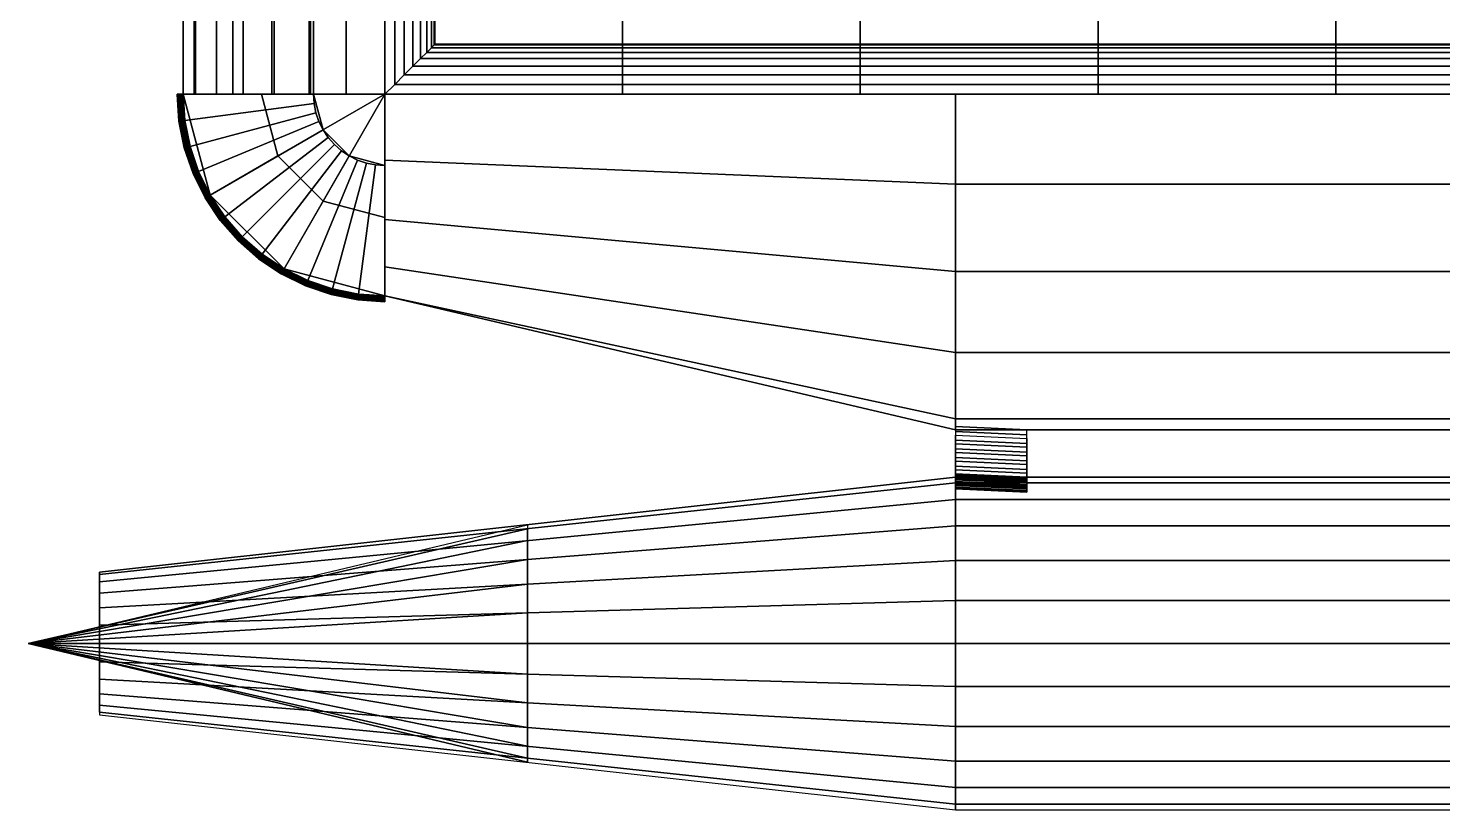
# Model space of a CAD drawing. Extents: x 21 to 175, y -6 to 102.
# Drawn here: x 21 to 80.5, y -6.1 to 26.8 of the extents above; entities that cross this region are included whole.
import ezdxf

# ---------------------------------------------------------------- set-up
doc = ezdxf.new("R2010")
doc.units = 0
for name, color, linetype in [('BOTTOM', 5, 'CONTINUOUS'), ('CNR', 8, 'CONTINUOUS'), ('LIGHTS', 1, 'CONTINUOUS'), ('MENG1', 8, 'CONTINUOUS'), ('RAIL', 9, 'CONTINUOUS'), ('RBODY', 4, 'CONTINUOUS'), ('RBRACK', 10, 'CONTINUOUS'), ('RENG1', 1, 'CONTINUOUS'), ('RENG2', 8, 'CONTINUOUS'), ('RTBODY', 15, 'CONTINUOUS'), ('TOP', 5, 'CONTINUOUS')]:
    doc.layers.add(name, color=color, linetype=linetype)

msp = doc.modelspace()

# ---------------------------------------------------------------- meshes
at = {"layer": 'BOTTOM'}
mesh = msp.add_polymesh((13, 9), dxfattribs=at)
for k, corner in enumerate([(156, 24), (156, 30), (156, 36), (156, 42), (156, 48), (156, 54), (156, 60), (156, 66), (156, 72), (146, 24), (146, 30), (146, 36), (146, 42), (146, 48), (146, 54), (146, 60), (146, 66), (146, 72), (136, 24), (136, 30), (136, 36), (136, 42), (136, 48), (136, 54), (136, 60), (136, 66), (136, 72), (126, 24), (126, 30), (126, 36), (126, 42), (126, 48), (126, 54), (126, 60), (126, 66), (126, 72), (116, 24), (116, 30), (116, 36), (116, 42), (116, 48), (116, 54), (116, 60), (116, 66), (116, 72), (106, 24), (106, 30), (106, 36), (106, 42), (106, 48), (106, 54), (106, 60), (106, 66), (106, 72), (96, 24), (96, 30), (96, 36), (96, 42), (96, 48), (96, 54), (96, 60), (96, 66), (96, 72), (86, 24), (86, 30), (86, 36), (86, 42), (86, 48), (86, 54), (86, 60), (86, 66), (86, 72), (76, 24), (76, 30), (76, 36), (76, 42), (76, 48), (76, 54), (76, 60), (76, 66), (76, 72), (66, 24), (66, 30), (66, 36), (66, 42), (66, 48), (66, 54), (66, 60), (66, 66), (66, 72), (56, 24), (56, 30), (56, 36), (56, 42), (56, 48), (56, 54), (56, 60), (56, 66), (56, 72), (46, 24), (46, 30), (46, 36), (46, 42), (46, 48), (46, 54), (46, 60), (46, 66), (46, 72), (36, 24), (36, 30), (36, 36), (36, 42), (36, 48), (36, 54), (36, 60), (36, 66), (36, 72)]):
    mesh.set_mesh_vertex(divmod(k, 9), corner)
at = {"layer": 'CNR'}
mesh = msp.add_polymesh((4, 10), dxfattribs=at)
for k, corner in enumerate([(36, 24, 18), (30.803848, 24, 16.348469), (27.514719, 24, 12), (27.514719, 24, 10.5), (33, 24, 10.5), (33, 24, 7.5), (27.514719, 24, 7.5), (27.514719, 24, 6), (30.803848, 24, 1.651531), (36, 24), (36, 24, 18), (31.5, 21.401924, 16.348469), (28.651531, 19.757359, 12), (28.651531, 19.757359, 10.5), (33.401924, 22.5, 10.5), (33.401924, 22.5, 7.5), (28.651531, 19.757359, 7.5), (28.651531, 19.757359, 6), (31.5, 21.401924, 1.651531), (36, 24), (36, 24, 18), (33.401924, 19.5, 16.348469), (31.757359, 16.651531, 12), (31.757359, 16.651531, 10.5), (34.5, 21.401924, 10.5), (34.5, 21.401924, 7.5), (31.757359, 16.651531, 7.5), (31.757359, 16.651531, 6), (33.401924, 19.5, 1.651531), (36, 24), (36, 24, 18), (36, 18.803848, 16.348469), (36, 15.514719, 12), (36, 15.514719, 10.5), (36, 21, 10.5), (36, 21, 7.5), (36, 15.514719, 7.5), (36, 15.514719, 6), (36, 18.803848, 1.651531), (36, 24)]):
    mesh.set_mesh_vertex(divmod(k, 10), corner)
at = {"layer": 'LIGHTS'}
mesh = msp.add_polymesh((9, 9), dxfattribs=at)
for k, corner in enumerate([(27.31638, 24, 7.59781), (27.298212, 24, 7.625), (27.283749, 24, 7.654329), (27.273237, 24, 7.685295), (27.266857, 24, 7.717368), (27.264719, 24, 7.75), (27.264719, 24, 10.25), (27.266857, 24, 10.282632), (27.273237, 24, 10.314705), (27.39067, 22.86656, 7.59781), (27.372657, 22.864189, 7.625), (27.358317, 22.862301, 7.654329), (27.347896, 22.860929, 7.685295), (27.341571, 22.860096, 7.717368), (27.33945, 22.859817, 7.75), (27.33945, 22.859817, 10.25), (27.341571, 22.860096, 10.282632), (27.347896, 22.860929, 10.314705), (27.612267, 21.752514, 7.59781), (27.594719, 21.747812, 7.625), (27.580748, 21.744068, 7.654329), (27.570594, 21.741348, 7.685295), (27.564432, 21.739696, 7.717368), (27.562366, 21.739143, 7.75), (27.562366, 21.739143, 10.25), (27.564432, 21.739696, 10.282632), (27.570594, 21.741348, 10.314705), (27.977381, 20.676923, 7.59781), (27.960596, 20.66997, 7.625), (27.947234, 20.664435, 7.654329), (27.937522, 20.660412, 7.685295), (27.931628, 20.657971, 7.717368), (27.929652, 20.657153, 7.75), (27.929652, 20.657153, 10.25), (27.931628, 20.657971, 10.282632), (27.937522, 20.660412, 10.314705), (28.479765, 19.65819, 7.59781), (28.464031, 19.649106, 7.625), (28.451505, 19.641874, 7.654329), (28.442402, 19.636619, 7.685295), (28.436877, 19.633429, 7.717368), (28.435024, 19.632359, 7.75), (28.435024, 19.632359, 10.25), (28.436877, 19.633429, 10.282632), (28.442402, 19.636619, 10.314705), (29.110821, 18.713747, 7.59781), (29.096408, 18.702687, 7.625), (29.084933, 18.693882, 7.654329), (29.076594, 18.687483, 7.685295), (29.071532, 18.6836, 7.717368), (29.069835, 18.682298, 7.75), (29.069835, 18.682298, 10.25), (29.071532, 18.6836, 10.282632), (29.076594, 18.687483, 10.314705), (29.859754, 17.859754, 7.59781), (29.846907, 17.846907, 7.625), (29.83668, 17.83668, 7.654329), (29.829247, 17.829247, 7.685295), (29.824736, 17.824736, 7.717368), (29.823223, 17.823223, 7.75), (29.823223, 17.823223, 10.25), (29.824736, 17.824736, 10.282632), (29.829247, 17.829247, 10.314705), (30.713747, 17.110821, 7.59781), (30.702687, 17.096408, 7.625), (30.693882, 17.084933, 7.654329), (30.687483, 17.076594, 7.685295), (30.6836, 17.071532, 7.717368), (30.682298, 17.069835, 7.75), (30.682298, 17.069835, 10.25), (30.6836, 17.071532, 10.282632), (30.687483, 17.076594, 10.314705), (31.65819, 16.479765, 7.59781), (31.649106, 16.464031, 7.625), (31.641874, 16.451505, 7.654329), (31.636619, 16.442402, 7.685295), (31.633429, 16.436877, 7.717368), (31.632359, 16.435024, 7.75), (31.632359, 16.435024, 10.25), (31.633429, 16.436877, 10.282632), (31.636619, 16.442402, 10.314705)]):
    mesh.set_mesh_vertex(divmod(k, 9), corner)
mesh = msp.add_polymesh((9, 9), dxfattribs=at)
for k, corner in enumerate([(27.273237, 24, 10.314705), (27.283749, 24, 10.345671), (27.298212, 24, 10.375), (27.31638, 24, 10.40219), (27.337942, 24, 10.426777), (27.362528, 24, 10.448338), (27.389719, 24, 10.466506), (27.419048, 24, 10.48097), (27.450014, 24, 10.491481), (27.347896, 22.860929, 10.314705), (27.358317, 22.862301, 10.345671), (27.372657, 22.864189, 10.375), (27.39067, 22.86656, 10.40219), (27.412047, 22.869375, 10.426777), (27.436423, 22.872584, 10.448338), (27.463381, 22.876133, 10.466506), (27.492459, 22.879961, 10.48097), (27.52316, 22.884003, 10.491481), (27.570594, 21.741348, 10.314705), (27.580748, 21.744068, 10.345671), (27.594719, 21.747812, 10.375), (27.612267, 21.752514, 10.40219), (27.633094, 21.758094, 10.426777), (27.656843, 21.764458, 10.448338), (27.683107, 21.771495, 10.466506), (27.711437, 21.779086, 10.48097), (27.741348, 21.787101, 10.491481), (27.937522, 20.660412, 10.314705), (27.947234, 20.664435, 10.345671), (27.960596, 20.66997, 10.375), (27.977381, 20.676923, 10.40219), (27.997302, 20.685174, 10.426777), (28.020017, 20.694583, 10.448338), (28.045137, 20.704988, 10.466506), (28.072234, 20.716212, 10.48097), (28.100843, 20.728062, 10.491481), (28.442402, 19.636619, 10.314705), (28.451505, 19.641874, 10.345671), (28.464031, 19.649106, 10.375), (28.479765, 19.65819, 10.40219), (28.498438, 19.668971, 10.426777), (28.51973, 19.681264, 10.448338), (28.543278, 19.694859, 10.466506), (28.568677, 19.709524, 10.48097), (28.595495, 19.725007, 10.491481), (29.076594, 18.687483, 10.314705), (29.084933, 18.693882, 10.345671), (29.096408, 18.702687, 10.375), (29.110821, 18.713747, 10.40219), (29.127927, 18.726873, 10.426777), (29.147433, 18.74184, 10.448338), (29.169005, 18.758393, 10.466506), (29.192273, 18.776247, 10.48097), (29.21684, 18.795098, 10.491481), (29.829247, 17.829247, 10.314705), (29.83668, 17.83668, 10.345671), (29.846907, 17.846907, 10.375), (29.859754, 17.859754, 10.40219), (29.875, 17.875, 10.426777), (29.892385, 17.892385, 10.448338), (29.911612, 17.911612, 10.466506), (29.93235, 17.93235, 10.48097), (29.954247, 17.954247, 10.491481), (30.687483, 17.076594, 10.314705), (30.693882, 17.084933, 10.345671), (30.702687, 17.096408, 10.375), (30.713747, 17.110821, 10.40219), (30.726873, 17.127927, 10.426777), (30.74184, 17.147433, 10.448338), (30.758393, 17.169005, 10.466506), (30.776247, 17.192273, 10.48097), (30.795098, 17.21684, 10.491481), (31.636619, 16.442402, 10.314705), (31.641874, 16.451505, 10.345671), (31.649106, 16.464031, 10.375), (31.65819, 16.479765, 10.40219), (31.668971, 16.498438, 10.426777), (31.681264, 16.51973, 10.448338), (31.694859, 16.543278, 10.466506), (31.709524, 16.568677, 10.48097), (31.725007, 16.595495, 10.491481)]):
    mesh.set_mesh_vertex(divmod(k, 9), corner)
mesh = msp.add_polymesh((9, 9), dxfattribs=at)
for k, corner in enumerate([(33, 24, 7.5), (27.514719, 24, 7.5), (27.482087, 24, 7.502139), (27.450014, 24, 7.508519), (27.419048, 24, 7.51903), (27.389719, 24, 7.533494), (27.362528, 24, 7.551662), (27.337942, 24, 7.573223), (27.31638, 24, 7.59781), (33.025665, 23.608421, 7.5), (27.587311, 22.892449, 7.5), (27.554959, 22.888189, 7.502139), (27.52316, 22.884003, 7.508519), (27.492459, 22.879961, 7.51903), (27.463381, 22.876133, 7.533494), (27.436423, 22.872584, 7.551662), (27.412047, 22.869375, 7.573223), (27.39067, 22.86656, 7.59781), (33.102223, 23.223543, 7.5), (27.803848, 21.803848, 7.5), (27.772328, 21.795402, 7.502139), (27.741348, 21.787101, 7.508519), (27.711437, 21.779086, 7.51903), (27.683107, 21.771495, 7.533494), (27.656843, 21.764458, 7.551662), (27.633094, 21.758094, 7.573223), (27.612267, 21.752514, 7.59781), (33.228361, 22.85195, 7.5), (28.160622, 20.752823, 7.5), (28.130475, 20.740336, 7.502139), (28.100843, 20.728062, 7.508519), (28.072234, 20.716212, 7.51903), (28.045137, 20.704988, 7.533494), (28.020017, 20.694583, 7.551662), (27.997302, 20.685174, 7.573223), (27.977381, 20.676923, 7.59781), (33.401924, 22.5, 7.5), (28.651531, 19.757359, 7.5), (28.623271, 19.741044, 7.502139), (28.595495, 19.725007, 7.508519), (28.568677, 19.709524, 7.51903), (28.543278, 19.694859, 7.533494), (28.51973, 19.681264, 7.551662), (28.498438, 19.668971, 7.573223), (28.479765, 19.65819, 7.59781), (33.61994, 22.173716, 7.5), (29.268174, 18.834488, 7.5), (29.242285, 18.814623, 7.502139), (29.21684, 18.795098, 7.508519), (29.192273, 18.776247, 7.51903), (29.169005, 18.758393, 7.533494), (29.147433, 18.74184, 7.551662), (29.127927, 18.726873, 7.573223), (29.110821, 18.713747, 7.59781), (33.87868, 21.87868, 7.5), (30, 18, 7.5), (29.976926, 17.976926, 7.502139), (29.954247, 17.954247, 7.508519), (29.93235, 17.93235, 7.51903), (29.911612, 17.911612, 7.533494), (29.892385, 17.892385, 7.551662), (29.875, 17.875, 7.573223), (29.859754, 17.859754, 7.59781), (34.173716, 21.61994, 7.5), (30.834488, 17.268174, 7.5), (30.814623, 17.242285, 7.502139), (30.795098, 17.21684, 7.508519), (30.776247, 17.192273, 7.51903), (30.758393, 17.169005, 7.533494), (30.74184, 17.147433, 7.551662), (30.726873, 17.127927, 7.573223), (30.713747, 17.110821, 7.59781), (34.5, 21.401924, 7.5), (31.757359, 16.651531, 7.5), (31.741044, 16.623271, 7.502139), (31.725007, 16.595495, 7.508519), (31.709524, 16.568677, 7.51903), (31.694859, 16.543278, 7.533494), (31.681264, 16.51973, 7.551662), (31.668971, 16.498438, 7.573223), (31.65819, 16.479765, 7.59781)]):
    mesh.set_mesh_vertex(divmod(k, 9), corner)
mesh = msp.add_polymesh((9, 4), dxfattribs=at)
for k, corner in enumerate([(27.450014, 24, 10.491481), (27.482087, 24, 10.497861), (27.514719, 24, 10.5), (33, 24, 10.5), (27.52316, 22.884003, 10.491481), (27.554959, 22.888189, 10.497861), (27.587311, 22.892449, 10.5), (33.025665, 23.608421, 10.5), (27.741348, 21.787101, 10.491481), (27.772328, 21.795402, 10.497861), (27.803848, 21.803848, 10.5), (33.102223, 23.223543, 10.5), (28.100843, 20.728062, 10.491481), (28.130475, 20.740336, 10.497861), (28.160622, 20.752823, 10.5), (33.228361, 22.85195, 10.5), (28.595495, 19.725007, 10.491481), (28.623271, 19.741044, 10.497861), (28.651531, 19.757359, 10.5), (33.401924, 22.5, 10.5), (29.21684, 18.795098, 10.491481), (29.242285, 18.814623, 10.497861), (29.268174, 18.834488, 10.5), (33.61994, 22.173716, 10.5), (29.954247, 17.954247, 10.491481), (29.976926, 17.976926, 10.497861), (30, 18, 10.5), (33.87868, 21.87868, 10.5), (30.795098, 17.21684, 10.491481), (30.814623, 17.242285, 10.497861), (30.834488, 17.268174, 10.5), (34.173716, 21.61994, 10.5), (31.725007, 16.595495, 10.491481), (31.741044, 16.623271, 10.497861), (31.757359, 16.651531, 10.5), (34.5, 21.401924, 10.5)]):
    mesh.set_mesh_vertex(divmod(k, 4), corner)
mesh = msp.add_polymesh((5, 9), dxfattribs=at)
for k, corner in enumerate([(34.5, 21.401924, 7.5), (31.757359, 16.651531, 7.5), (31.741044, 16.623271, 7.502139), (31.725007, 16.595495, 7.508519), (31.709524, 16.568677, 7.51903), (31.694859, 16.543278, 7.533494), (31.681264, 16.51973, 7.551662), (31.668971, 16.498438, 7.573223), (31.65819, 16.479765, 7.59781), (34.85195, 21.228361, 7.5), (32.752823, 16.160622, 7.5), (32.740336, 16.130475, 7.502139), (32.728062, 16.100843, 7.508519), (32.716212, 16.072234, 7.51903), (32.704988, 16.045137, 7.533494), (32.694583, 16.020017, 7.551662), (32.685174, 15.997302, 7.573223), (32.676923, 15.977381, 7.59781), (35.223543, 21.102223, 7.5), (33.803848, 15.803848, 7.5), (33.795402, 15.772328, 7.502139), (33.787101, 15.741348, 7.508519), (33.779086, 15.711437, 7.51903), (33.771495, 15.683107, 7.533494), (33.764458, 15.656843, 7.551662), (33.758094, 15.633094, 7.573223), (33.752514, 15.612267, 7.59781), (35.608421, 21.025665, 7.5), (34.892449, 15.587311, 7.5), (34.888189, 15.554959, 7.502139), (34.884003, 15.52316, 7.508519), (34.879961, 15.492459, 7.51903), (34.876133, 15.463381, 7.533494), (34.872584, 15.436423, 7.551662), (34.869375, 15.412047, 7.573223), (34.86656, 15.39067, 7.59781), (36, 21, 7.5), (36, 15.514719, 7.5), (36, 15.482087, 7.502139), (36, 15.450014, 7.508519), (36, 15.419048, 7.51903), (36, 15.389719, 7.533494), (36, 15.362528, 7.551662), (36, 15.337942, 7.573223), (36, 15.31638, 7.59781)]):
    mesh.set_mesh_vertex(divmod(k, 9), corner)
mesh = msp.add_polymesh((5, 4), dxfattribs=at)
for k, corner in enumerate([(31.725007, 16.595495, 10.491481), (31.741044, 16.623271, 10.497861), (31.757359, 16.651531, 10.5), (34.5, 21.401924, 10.5), (32.728062, 16.100843, 10.491481), (32.740336, 16.130475, 10.497861), (32.752823, 16.160622, 10.5), (34.85195, 21.228361, 10.5), (33.787101, 15.741348, 10.491481), (33.795402, 15.772328, 10.497861), (33.803848, 15.803848, 10.5), (35.223543, 21.102223, 10.5), (34.884003, 15.52316, 10.491481), (34.888189, 15.554959, 10.497861), (34.892449, 15.587311, 10.5), (35.608421, 21.025665, 10.5), (36, 15.450014, 10.491481), (36, 15.482087, 10.497861), (36, 15.514719, 10.5), (36, 21, 10.5)]):
    mesh.set_mesh_vertex(divmod(k, 4), corner)
mesh = msp.add_polymesh((5, 9), dxfattribs=at)
for k, corner in enumerate([(31.65819, 16.479765, 7.59781), (31.649106, 16.464031, 7.625), (31.641874, 16.451505, 7.654329), (31.636619, 16.442402, 7.685295), (31.633429, 16.436877, 7.717368), (31.632359, 16.435024, 7.75), (31.632359, 16.435024, 10.25), (31.633429, 16.436877, 10.282632), (31.636619, 16.442402, 10.314705), (32.676923, 15.977381, 7.59781), (32.66997, 15.960596, 7.625), (32.664435, 15.947234, 7.654329), (32.660412, 15.937522, 7.685295), (32.657971, 15.931628, 7.717368), (32.657153, 15.929652, 7.75), (32.657153, 15.929652, 10.25), (32.657971, 15.931628, 10.282632), (32.660412, 15.937522, 10.314705), (33.752514, 15.612267, 7.59781), (33.747812, 15.594719, 7.625), (33.744068, 15.580748, 7.654329), (33.741348, 15.570594, 7.685295), (33.739696, 15.564432, 7.717368), (33.739143, 15.562366, 7.75), (33.739143, 15.562366, 10.25), (33.739696, 15.564432, 10.282632), (33.741348, 15.570594, 10.314705), (34.86656, 15.39067, 7.59781), (34.864189, 15.372657, 7.625), (34.862301, 15.358317, 7.654329), (34.860929, 15.347896, 7.685295), (34.860096, 15.341571, 7.717368), (34.859817, 15.33945, 7.75), (34.859817, 15.33945, 10.25), (34.860096, 15.341571, 10.282632), (34.860929, 15.347896, 10.314705), (36, 15.31638, 7.59781), (36, 15.298212, 7.625), (36, 15.283749, 7.654329), (36, 15.273237, 7.685295), (36, 15.266857, 7.717368), (36, 15.264719, 7.75), (36, 15.264719, 10.25), (36, 15.266857, 10.282632), (36, 15.273237, 10.314705)]):
    mesh.set_mesh_vertex(divmod(k, 9), corner)
mesh = msp.add_polymesh((5, 9), dxfattribs=at)
for k, corner in enumerate([(31.636619, 16.442402, 10.314705), (31.641874, 16.451505, 10.345671), (31.649106, 16.464031, 10.375), (31.65819, 16.479765, 10.40219), (31.668971, 16.498438, 10.426777), (31.681264, 16.51973, 10.448338), (31.694859, 16.543278, 10.466506), (31.709524, 16.568677, 10.48097), (31.725007, 16.595495, 10.491481), (32.660412, 15.937522, 10.314705), (32.664435, 15.947234, 10.345671), (32.66997, 15.960596, 10.375), (32.676923, 15.977381, 10.40219), (32.685174, 15.997302, 10.426777), (32.694583, 16.020017, 10.448338), (32.704988, 16.045137, 10.466506), (32.716212, 16.072234, 10.48097), (32.728062, 16.100843, 10.491481), (33.741348, 15.570594, 10.314705), (33.744068, 15.580748, 10.345671), (33.747812, 15.594719, 10.375), (33.752514, 15.612267, 10.40219), (33.758094, 15.633094, 10.426777), (33.764458, 15.656843, 10.448338), (33.771495, 15.683107, 10.466506), (33.779086, 15.711437, 10.48097), (33.787101, 15.741348, 10.491481), (34.860929, 15.347896, 10.314705), (34.862301, 15.358317, 10.345671), (34.864189, 15.372657, 10.375), (34.86656, 15.39067, 10.40219), (34.869375, 15.412047, 10.426777), (34.872584, 15.436423, 10.448338), (34.876133, 15.463381, 10.466506), (34.879961, 15.492459, 10.48097), (34.884003, 15.52316, 10.491481), (36, 15.273237, 10.314705), (36, 15.283749, 10.345671), (36, 15.298212, 10.375), (36, 15.31638, 10.40219), (36, 15.337942, 10.426777), (36, 15.362528, 10.448338), (36, 15.389719, 10.466506), (36, 15.419048, 10.48097), (36, 15.450014, 10.491481)]):
    mesh.set_mesh_vertex(divmod(k, 9), corner)
at = {"layer": 'MENG1'}
mesh = msp.add_polymesh((2, 24), dxfattribs=dict(at, n_close=True))
for k, corner in enumerate([(120, -6.124491, 9), (120, -5.885971, 10.811733), (120, -5.186668, 12.5), (120, -4.074238, 13.949747), (120, -2.624491, 15.062178), (120, -0.936224, 15.761481), (120, 0.875509, 16), (120, 2.687243, 15.761481), (120, 4.375509, 15.062178), (120, 5.825257, 13.949747), (120, 6.937687, 12.5), (120, 7.63699, 10.811733), (120, 7.875509, 9), (120, 7.63699, 7.188267), (120, 6.937687, 5.5), (120, 5.825257, 4.050253), (120, 4.375509, 2.937822), (120, 2.687243, 2.238519), (120, 0.875509, 2), (120, -0.936224, 2.238519), (120, -2.624491, 2.937822), (120, -4.074238, 4.050253), (120, -5.186668, 5.5), (120, -5.885971, 7.188267), (60, -6.124491, 9), (60, -5.885971, 10.811733), (60, -5.186668, 12.5), (60, -4.074238, 13.949747), (60, -2.624491, 15.062178), (60, -0.936224, 15.761481), (60, 0.875509, 16), (60, 2.687243, 15.761481), (60, 4.375509, 15.062178), (60, 5.825257, 13.949747), (60, 6.937687, 12.5), (60, 7.63699, 10.811733), (60, 7.875509, 9), (60, 7.63699, 7.188267), (60, 6.937687, 5.5), (60, 5.825257, 4.050253), (60, 4.375509, 2.937822), (60, 2.687243, 2.238519), (60, 0.875509, 2), (60, -0.936224, 2.238519), (60, -2.624491, 2.937822), (60, -4.074238, 4.050253), (60, -5.186668, 5.5), (60, -5.885971, 7.188267)]):
    mesh.set_mesh_vertex(divmod(k, 24), corner)
at = {"layer": 'RAIL'}
mesh = msp.add_polymesh((2, 9), dxfattribs=at)
for k, corner in enumerate([(36, 24, 18), (36.413849, 24.413849, 17.942356), (36.811794, 24.811794, 17.771639), (37.178542, 25.178542, 17.494409), (37.5, 25.5, 17.12132), (37.763813, 25.763813, 16.666711), (37.959844, 25.959844, 16.14805), (38.08056, 26.08056, 15.585271), (38.12132, 26.12132, 15), (36, 72, 18), (36.413849, 71.586151, 17.942356), (36.811794, 71.188206, 17.771639), (37.178542, 70.821458, 17.494409), (37.5, 70.5, 17.12132), (37.763813, 70.236187, 16.666711), (37.959844, 70.040156, 16.14805), (38.08056, 69.91944, 15.585271), (38.12132, 69.87868, 15)]):
    mesh.set_mesh_vertex(divmod(k, 9), corner)
mesh = msp.add_polymesh((2, 9), dxfattribs=at)
for k, corner in enumerate([(153.87868, 26.12132, 15), (153.91944, 26.08056, 15.585271), (154.040156, 25.959844, 16.14805), (154.236187, 25.763813, 16.666711), (154.5, 25.5, 17.12132), (154.821458, 25.178542, 17.494409), (155.188206, 24.811794, 17.771639), (155.586151, 24.413849, 17.942356), (156, 24, 18), (38.12132, 26.12132, 15), (38.08056, 26.08056, 15.585271), (37.959844, 25.959844, 16.14805), (37.763813, 25.763813, 16.666711), (37.5, 25.5, 17.12132), (37.178542, 25.178542, 17.494409), (36.811794, 24.811794, 17.771639), (36.413849, 24.413849, 17.942356), (36, 24, 18)]):
    mesh.set_mesh_vertex(divmod(k, 9), corner)
at = {"layer": 'RBODY'}
mesh = msp.add_polymesh((2, 25), dxfattribs=at)
for k, corner in enumerate([(36, 72), (34.378575, 72, 0.147261), (32.810211, 72, 0.584226), (31.346233, 72, 1.296595), (30.034547, 72, 2.261056), (28.918079, 72, 3.446047), (28.033365, 72, 4.812789), (27.514719, 72, 6.33365), (27.978695, 72, 7.5), (29.609021, 72, 7.5), (31.239347, 72, 7.5), (32.869674, 72, 7.5), (33, 72, 9), (32.869674, 72, 10.5), (31.239347, 72, 10.5), (29.609021, 72, 10.5), (27.978695, 72, 10.5), (27.514719, 72, 11.66635), (28.033365, 72, 13.187211), (28.918079, 72, 14.553953), (30.034547, 72, 15.738944), (31.346233, 72, 16.703405), (32.810211, 72, 17.415774), (34.378575, 72, 17.852739), (36, 72, 18), (36, 24), (34.378575, 24, 0.147261), (32.810211, 24, 0.584226), (31.346233, 24, 1.296595), (30.034547, 24, 2.261056), (28.918079, 24, 3.446047), (28.033365, 24, 4.812789), (27.514719, 24, 6.33365), (27.978695, 24, 7.5), (29.609021, 24, 7.5), (31.239347, 24, 7.5), (32.869674, 24, 7.5), (33, 24, 9), (32.869674, 24, 10.5), (31.239347, 24, 10.5), (29.609021, 24, 10.5), (27.978695, 24, 10.5), (27.514719, 24, 11.66635), (28.033365, 24, 13.187211), (28.918079, 24, 14.553953), (30.034547, 24, 15.738944), (31.346233, 24, 16.703405), (32.810211, 24, 17.415774), (34.378575, 24, 17.852739), (36, 24, 18)]):
    mesh.set_mesh_vertex(divmod(k, 25), corner)
at = {"layer": 'RBRACK'}
mesh = msp.add_polymesh((2, 48), dxfattribs=dict(at, n_close=True))
for k, corner in enumerate([(63, 9.50985, 6), (63, 9.144191, 6), (63, 8.778532, 6), (63, 8.412872, 6), (63, 8.047213, 6), (63, 7.681554, 6), (63, 7.315895, 6), (63, 7.303084, 6.227585), (63, 7.439074, 6.566972), (63, 7.557157, 6.912996), (63, 7.657012, 7.264713), (63, 7.738367, 7.621165), (63, 7.800999, 7.981378), (63, 7.844738, 8.34437), (63, 7.869464, 8.709151), (63, 7.875111, 9.074725), (63, 7.861661, 9.440095), (63, 7.829153, 9.804264), (63, 7.777675, 10.16624), (63, 7.707367, 10.525034), (63, 7.618421, 10.879667), (63, 7.511079, 11.229173), (63, 7.385636, 11.572597), (63, 7.242432, 11.909003), (63, 7.465347, 12), (63, 7.831006, 12), (63, 8.196665, 12), (63, 8.562324, 12), (63, 8.927984, 12), (63, 9.293643, 12), (63, 9.659302, 12), (63, 9.875509, 11.850548), (63, 9.875509, 11.484889), (63, 9.875509, 11.119229), (63, 9.875509, 10.75357), (63, 9.875509, 10.387911), (63, 9.875509, 10.022252), (63, 9.875509, 9.656592), (63, 9.875509, 9.290933), (63, 9.875509, 8.925274), (63, 9.875509, 8.559615), (63, 9.875509, 8.193955), (63, 9.875509, 7.828296), (63, 9.875509, 7.462637), (63, 9.875509, 7.096978), (63, 9.875509, 6.731318), (63, 9.875509, 6.365659), (63, 9.875509, 6), (60.003307, 9.650675, 6), (60.003307, 9.285016, 6), (60.003307, 8.919357, 6), (60.003307, 8.553697, 6), (60.003307, 8.188038, 6), (60.003307, 7.822379, 6), (60.003307, 7.45672, 6), (60.003307, 7.443909, 6.227585), (60.003307, 7.579898, 6.566972), (60.003307, 7.697982, 6.912996), (60.003307, 7.797837, 7.264713), (60.003307, 7.879192, 7.621165), (60.003307, 7.941824, 7.981378), (60.003307, 7.985563, 8.34437), (60.003307, 8.010289, 8.709151), (60.003307, 8.015935, 9.074725), (60.003307, 8.002486, 9.440095), (60.003307, 7.969978, 9.804264), (60.003307, 7.9185, 10.16624), (60.003307, 7.848191, 10.525034), (60.003307, 7.759245, 10.879667), (60.003307, 7.651904, 11.229173), (60.003307, 7.526461, 11.572597), (60.003307, 7.383257, 11.909003), (60.003307, 7.606172, 12), (60.003307, 7.971831, 12), (60.003307, 8.33749, 12), (60.003307, 8.703149, 12), (60.003307, 9.068809, 12), (60.003307, 9.434468, 12), (60.003307, 9.800127, 12), (60.003307, 10.016334, 11.850548), (60.003307, 10.016334, 11.484889), (60.003307, 10.016334, 11.119229), (60.003307, 10.016334, 10.75357), (60.003307, 10.016334, 10.387911), (60.003307, 10.016334, 10.022252), (60.003307, 10.016334, 9.656592), (60.003307, 10.016334, 9.290933), (60.003307, 10.016334, 8.925274), (60.003307, 10.016334, 8.559615), (60.003307, 10.016334, 8.193955), (60.003307, 10.016334, 7.828296), (60.003307, 10.016334, 7.462637), (60.003307, 10.016334, 7.096978), (60.003307, 10.016334, 6.731318), (60.003307, 10.016334, 6.365659), (60.003307, 10.016334, 6)]):
    mesh.set_mesh_vertex(divmod(k, 48), corner)
at = {"layer": 'RENG1'}
mesh = msp.add_polymesh((2, 24), dxfattribs=dict(at, n_close=True))
for k, corner in enumerate([(42, 5.875509, 9), (42, 5.705139, 10.294095), (42, 5.205637, 11.5), (42, 4.411043, 12.535534), (42, 3.375509, 13.330127), (42, 2.169605, 13.829629), (42, 0.875509, 14), (42, -0.418586, 13.829629), (42, -1.624491, 13.330127), (42, -2.660024, 12.535534), (42, -3.454618, 11.5), (42, -3.95412, 10.294095), (42, -4.124491, 9), (42, -3.95412, 7.705905), (42, -3.454618, 6.5), (42, -2.660024, 5.464466), (42, -1.624491, 4.669873), (42, -0.418586, 4.170371), (42, 0.875509, 4), (42, 2.169605, 4.170371), (42, 3.375509, 4.669873), (42, 4.411043, 5.464466), (42, 5.205637, 6.5), (42, 5.705139, 7.705905), (21, 0.875509, 9), (21, 0.875509, 9), (21, 0.875509, 9), (21, 0.875509, 9), (21, 0.875509, 9), (21, 0.875509, 9), (21, 0.875509, 9), (21, 0.875509, 9), (21, 0.875509, 9), (21, 0.875509, 9), (21, 0.875509, 9), (21, 0.875509, 9), (21, 0.875509, 9), (21, 0.875509, 9), (21, 0.875509, 9), (21, 0.875509, 9), (21, 0.875509, 9), (21, 0.875509, 9), (21, 0.875509, 9), (21, 0.875509, 9), (21, 0.875509, 9), (21, 0.875509, 9), (21, 0.875509, 9), (21, 0.875509, 9)]):
    mesh.set_mesh_vertex(divmod(k, 24), corner)
at = {"layer": 'RENG2'}
mesh = msp.add_polymesh((2, 24), dxfattribs=dict(at, n_close=True))
for k, corner in enumerate([(60, -6.124491, 9), (60, -5.885971, 10.811733), (60, -5.186668, 12.5), (60, -4.074238, 13.949747), (60, -2.624491, 15.062178), (60, -0.936224, 15.761481), (60, 0.875509, 16), (60, 2.687243, 15.761481), (60, 4.375509, 15.062178), (60, 5.825257, 13.949747), (60, 6.937687, 12.5), (60, 7.63699, 10.811733), (60, 7.875509, 9), (60, 7.63699, 7.188267), (60, 6.937687, 5.5), (60, 5.825257, 4.050253), (60, 4.375509, 2.937822), (60, 2.687243, 2.238519), (60, 0.875509, 2), (60, -0.936224, 2.238519), (60, -2.624491, 2.937822), (60, -4.074238, 4.050253), (60, -5.186668, 5.5), (60, -5.885971, 7.188267), (24, -2.124491, 9), (24, -2.022268, 9.776457), (24, -1.722567, 10.5), (24, -1.245811, 11.12132), (24, -0.624491, 11.598076), (24, 0.099052, 11.897777), (24, 0.875509, 12), (24, 1.651967, 11.897777), (24, 2.375509, 11.598076), (24, 2.99683, 11.12132), (24, 3.473586, 10.5), (24, 3.773287, 9.776457), (24, 3.875509, 9), (24, 3.773287, 8.223543), (24, 3.473586, 7.5), (24, 2.99683, 6.87868), (24, 2.375509, 6.401924), (24, 1.651967, 6.102223), (24, 0.875509, 6), (24, 0.099052, 6.102223), (24, -0.624491, 6.401924), (24, -1.245811, 6.87868), (24, -1.722567, 7.5), (24, -2.022268, 8.223543)]):
    mesh.set_mesh_vertex(divmod(k, 24), corner)
at = {"layer": 'RTBODY'}
mesh = msp.add_polymesh((2, 11), dxfattribs=at)
for k, corner in enumerate([(60, 24), (60, 20.220601, 0.288311), (60, 16.535122, 1.16789), (60, 13.121393, 2.80465), (60, 10.336444, 5.353722), (60, 9.875509, 9), (60, 10.336444, 12.646278), (60, 13.121393, 15.19535), (60, 16.535122, 16.83211), (60, 20.220601, 17.711689), (60, 24, 18), (36, 24), (36, 21.229983, 0.436881), (36, 18.728892, 1.70511), (36, 16.739545, 3.681561), (36, 15.514719, 6.184273), (36, 15.514719, 9), (36, 15.514719, 11.815727), (36, 16.739545, 14.318439), (36, 18.728892, 16.29489), (36, 21.229983, 17.563119), (36, 24, 18)]):
    mesh.set_mesh_vertex(divmod(k, 11), corner)
mesh = msp.add_polymesh((2, 11), dxfattribs=at)
for k, corner in enumerate([(156, 24), (156, 20.220601, 0.288311), (156, 16.535122, 1.16789), (156, 13.121393, 2.80465), (156, 10.336444, 5.353722), (156, 9.875509, 9), (156, 10.336444, 12.646278), (156, 13.121393, 15.19535), (156, 16.535122, 16.83211), (156, 20.220601, 17.711689), (156, 24, 18), (60, 24), (60, 20.220601, 0.288311), (60, 16.535122, 1.16789), (60, 13.121393, 2.80465), (60, 10.336444, 5.353722), (60, 9.875509, 9), (60, 10.336444, 12.646278), (60, 13.121393, 15.19535), (60, 16.535122, 16.83211), (60, 20.220601, 17.711689), (60, 24, 18)]):
    mesh.set_mesh_vertex(divmod(k, 11), corner)
at = {"layer": 'TOP'}
mesh = msp.add_polymesh((13, 9), dxfattribs=at)
for k, corner in enumerate([(156, 24, 3), (156, 30, 3), (156, 36, 3), (156, 42, 3), (156, 48, 3), (156, 54, 3), (156, 60, 3), (156, 66, 3), (156, 72, 3), (146, 24, 3), (146, 30, 3), (146, 36, 3), (146, 42, 3), (146, 48, 3), (146, 54, 3), (146, 60, 3), (146, 66, 3), (146, 72, 3), (136, 24, 3), (136, 30, 3), (136, 36, 3), (136, 42, 3), (136, 48, 3), (136, 54, 3), (136, 60, 3), (136, 66, 3), (136, 72, 3), (126, 24, 3), (126, 30, 3), (126, 36, 3), (126, 42, 3), (126, 48, 3), (126, 54, 3), (126, 60, 3), (126, 66, 3), (126, 72, 3), (116, 24, 3), (116, 30, 3), (116, 36, 3), (116, 42, 3), (116, 48, 3), (116, 54, 3), (116, 60, 3), (116, 66, 3), (116, 72, 3), (106, 24, 3), (106, 30, 3), (106, 36, 3), (106, 42, 3), (106, 48, 3), (106, 54, 3), (106, 60, 3), (106, 66, 3), (106, 72, 3), (96, 24, 3), (96, 30, 3), (96, 36, 3), (96, 42, 3), (96, 48, 3), (96, 54, 3), (96, 60, 3), (96, 66, 3), (96, 72, 3), (86, 24, 3), (86, 30, 3), (86, 36, 3), (86, 42, 3), (86, 48, 3), (86, 54, 3), (86, 60, 3), (86, 66, 3), (86, 72, 3), (76, 24, 3), (76, 30, 3), (76, 36, 3), (76, 42, 3), (76, 48, 3), (76, 54, 3), (76, 60, 3), (76, 66, 3), (76, 72, 3), (66, 24, 3), (66, 30, 3), (66, 36, 3), (66, 42, 3), (66, 48, 3), (66, 54, 3), (66, 60, 3), (66, 66, 3), (66, 72, 3), (56, 24, 3), (56, 30, 3), (56, 36, 3), (56, 42, 3), (56, 48, 3), (56, 54, 3), (56, 60, 3), (56, 66, 3), (56, 72, 3), (46, 24, 3), (46, 30, 3), (46, 36, 3), (46, 42, 3), (46, 48, 3), (46, 54, 3), (46, 60, 3), (46, 66, 3), (46, 72, 3), (36, 24, 3), (36, 30, 3), (36, 36, 3), (36, 42, 3), (36, 48, 3), (36, 54, 3), (36, 60, 3), (36, 66, 3), (36, 72, 3)]):
    mesh.set_mesh_vertex(divmod(k, 9), corner)

doc.saveas('drawing.dxf')
